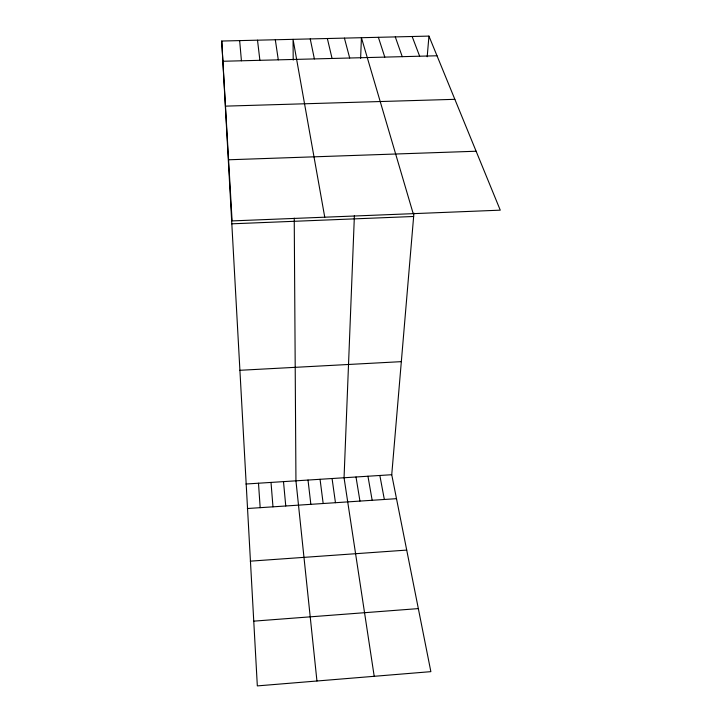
<?xml version="1.0" encoding="UTF-8"?>
<svg xmlns="http://www.w3.org/2000/svg" width="722" height="722" viewBox="0 0 722 722"><rect width="100%" height="100%" fill="white"/><g stroke="black" fill="none" stroke-linecap="round" stroke-linejoin="round"><path stroke-width="1.08" d="M354.403 215.499L344.051 477.756L374.204 676.297M360.612 58.356L361.424 37.706L413.21 213.658M221.735 41.037L232.096 220.914L500.265 210.165L428.949 36.1L221.735 41.037L257.33 685.9L430.863 671.65L391.739 474.715L413.932 213.125M427.189 56.776L428.949 36.1M253.684 621.155L418.336 608.601M250.299 561.165L406.712 550.092M247.33 508.523L396.495 498.676M245.949 484.02L391.739 474.715M239.731 370.305L401.324 361.65M231.726 223.82L413.643 216.483M228.576 159.779L476.114 151.232M225.49 106.134L454.851 99.32M222.899 61.262L437.009 55.774M412.145 36.497L419.653 56.217M395.286 36.903L402.244 56.659M378.382 37.309L384.79 57.11M344.412 38.113L349.692 58.013M327.355 38.519L332.066 58.464M310.234 38.934L314.377 58.915M379.853 475.473L384.339 499.48M324.756 217.196L293.06 39.34L293.204 60.088M367.949 476.231L372.164 500.283M356.009 476.998L359.953 501.086M275.317 39.764L278.295 59.845M332.066 478.524L335.459 502.702M320.054 479.291L323.167 503.514M257.51 40.188L259.893 60.314M308.014 480.058L310.848 504.326M316.949 680.999L295.948 480.825L294.233 218.152M283.493 481.628L285.759 505.987M239.65 40.612L241.428 60.792M271.012 482.422L272.979 506.835M258.494 483.217L260.173 507.674"/></g></svg>
